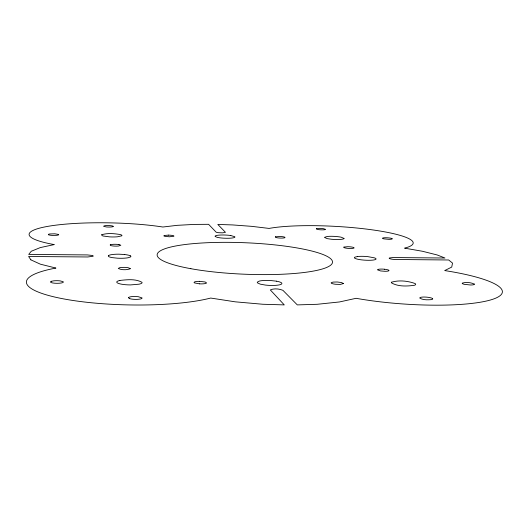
<?xml version="1.0" encoding="UTF-8"?>
<svg xmlns="http://www.w3.org/2000/svg" width="528" height="528" viewBox="0 0 528 528"><rect width="100%" height="100%" fill="white"/><g stroke="black" fill="none" stroke-linecap="round" stroke-linejoin="round"><path stroke-width="0.79" d="M128.654 297.528L128.924 298.294L129.73 298.65M108.524 255.592L108.313 256.12A11.279 2.033 1.2 0 0 112.121 257.611L117.427 258.192A11.306 2.039 1.2 0 0 128.205 257.743L130.746 256.839L130.904 256.311L130.291 255.776M113.15 226.552L113.23 226.36A4.864 0.752 1.3 0 0 111.599 225.806L110.55 225.674A4.864 0.752 1.3 0 0 104.749 225.713L103.514 226.228L106.187 226.921A4.864 0.752 1.3 0 0 112.735 226.73L113.15 226.552M110.682 244.695L110.22 244.913L110.392 245.395A5.372 0.917 1.3 0 0 118.477 246.035L120.839 245.263L119.018 244.596M357.423 256.535L354.691 257.222A10.87 1.881 3.5 0 0 357.654 259.215L359.931 259.644A10.903 1.888 3.5 0 0 368.26 260.297A10.87 1.881 3.5 0 0 374.451 257.862L367.765 256.621A10.87 1.881 3.5 0 0 357.436 256.535M119.849 280.447C127.103 279.655 135.551 278.659 142.085 282.361L141.94 283.028L140.943 283.655L139.148 284.189L130.423 284.922A12.672 2.567 1.2 0 1 118.087 283.272A12.672 2.567 1.2 0 1 119.869 280.46M168.346 235.132L164.294 235.488A5.049 0.818 1.8 0 0 164.828 236.32L169.462 236.788L173.877 236.227A5.049 0.818 1.8 0 0 172.94 235.594L172.029 235.415A5.049 0.818 1.8 0 0 168.333 235.125M199.439 281.332L205.207 281.992L206.501 282.968A6.244 1.261 1.9 0 1 199.538 283.846M124.562 254.503L118.866 254.186A11.306 2.039 1.2 0 0 108.544 255.598M199.518 283.846L194.522 282.916A6.244 1.261 1.9 0 1 199.445 281.338M384.556 269.24L385.961 269.425A5.762 1.049 3.7 0 1 389.024 270.501L388.37 270.989A5.762 1.049 3.7 0 1 384.978 271.293L380.589 270.943L377.553 269.861A5.729 1.043 3.7 0 1 380.252 269.102A5.762 1.049 3.7 0 1 384.542 269.234M276.329 281.16L270.316 280.493A12.362 2.475 2.7 0 0 259.327 281.081L257.235 282.196L257.426 282.85L260.225 284.137L265.571 285.1A12.362 2.475 2.7 0 0 280.652 284.513A12.362 2.475 2.7 0 0 276.349 281.16M230.782 235.541L234.815 236.729A9.966 1.61 2.2 0 1 226.604 238.28L223.978 238.194A9.946 1.604 2.2 0 1 217.239 237.343L215.16 236.498A9.946 1.604 2.2 0 1 223.436 234.986A9.966 1.61 2.2 0 1 230.795 235.541M30.895 259.855L40.366 264.178L55.935 268.066A102.082 20.783 1.2 0 0 62.146 298.617A102.082 20.783 1.2 0 0 210.685 298.056L235.257 301.831L262.786 304.253L284.275 304.9L270.323 289.938C274.085 288.209 279.107 288.757 282.909 290.321L297.31 304.9L317.216 304.293L339.497 301.95L356.083 298.307A98.03 18.889 4 0 0 491.733 299.607A98.03 18.889 4 0 0 444.701 270.58L451.717 267.082L452.536 263.122L448.688 259.987L394.792 259.486A5.425 0.931 3.7 0 1 389.261 258.001L392.911 257.545L444.979 258.014L437.138 254.951L422.492 251.275L404.587 248.153A78.692 12.434 3.1 0 0 374.207 230.129A78.692 12.434 3.1 0 0 269.082 228.419L251.566 226.334L232.564 224.928L217.82 224.433L225.456 232.327L222.605 232.841L218.869 232.716A4.844 0.766 2.2 0 1 216.176 232.208L208.6 224.308L194.324 224.407L177.23 225.331L162.881 227.014A81.946 13.319 1.3 0 0 49.744 226.037A81.946 13.319 1.3 0 0 54.259 244.583L40.339 247.573L31.258 251.255L28.73 254.417L87.278 254.918L92.321 255.473A5.729 1.03 0.9 0 1 93.086 256.258L87.74 256.978L28.618 256.489L30.895 259.855M48.536 234.755L48.352 234.538A5.174 0.832 0.8 0 1 49.843 233.963L54.826 233.805L58.535 234.439A5.188 0.838 0.8 0 1 56.206 235.356L52.252 235.396A5.188 0.838 0.8 0 1 48.556 234.755M129.73 298.65A6.765 1.465 1.2 0 0 137.59 299.35A6.765 1.465 1.2 0 0 142.052 297.931L138.191 296.663L133.043 296.505A6.765 1.465 1.2 0 0 128.667 297.528M392.02 238.583A4.891 0.759 3.5 0 1 388.819 239.342L384.047 238.887A4.871 0.752 3.5 0 1 382.49 238.267A4.891 0.759 3.5 0 1 389.618 237.996A4.871 0.752 3.5 0 1 391.987 238.583M124.483 254.509A11.279 2.033 1.2 0 1 130.211 255.79M110.675 244.695A5.372 0.917 1.3 0 1 113.771 244.299L115.144 244.286A5.372 0.917 1.3 0 1 118.998 244.589M432.353 298.439A6.508 1.32 4.3 0 1 431.165 299.653C427.409 299.878 423.014 300.161 419.76 298.056L419.866 297.719A6.508 1.32 4.3 0 1 424.116 297.033A6.567 1.333 4.3 0 1 432.399 298.445M474.322 284.09L474.289 284.387A6.098 1.135 4.6 0 1 470.488 284.988L464.455 284.348A6.098 1.135 4.6 0 1 462.231 283.411L462.277 283.114C466.092 282.011 470.738 282.361 474.322 284.09M130.218 268.541L130.132 268.838C126.443 270.059 121.79 270.145 118.272 268.468L119.731 267.67L123.823 267.359A6.032 1.155 1.2 0 1 128.146 267.722L130.218 268.541M391.618 282.19L391.34 282.784C397.973 286.737 406.91 286.334 414.421 285.278A12.197 2.343 4 0 0 415.048 283.523C407.728 280.889 399.122 279.952 391.618 282.19M101.759 234.736L102.036 235.6L103.191 236.016L109.705 236.874A10.237 1.657 1.3 0 0 117.434 236.795L121.77 235.831A10.19 1.65 1.3 0 0 120.219 234.557C114.187 233.534 107.666 232.894 101.759 234.736M343.391 283.543L340.322 284.42L335.656 284.275A6.131 1.208 3.4 0 1 331.148 282.843L332.97 282.097L337.286 281.992L341.596 282.586L343.391 283.543M343.952 247.091L343.781 247.302A5.155 0.851 3.3 0 0 348.295 248.398A5.155 0.851 3.3 0 0 353.918 248.081A5.148 0.851 3.3 0 0 353.364 247.401L352.532 247.183A5.155 0.851 3.3 0 0 347.576 246.695L343.952 247.091M344.012 238.432L343.682 238.814A9.821 1.544 3.1 0 1 331.584 239.27L327.195 238.623L324.416 237.376L327.367 236.445A9.821 1.544 3.1 0 1 341.141 237.184L344.012 238.432M316.338 228.677L316.727 229.238L318.41 229.588A4.693 0.706 3 0 0 321.961 229.845L323.096 229.838A4.679 0.706 3 0 0 325.499 229.35L323.228 228.617A4.706 0.713 3 0 0 319.697 228.36L316.338 228.677M275.411 236.808L275.689 237.422A4.924 0.785 2.7 0 0 279.833 238.049L281.127 238.088A4.95 0.792 2.7 0 0 284.922 237.323A4.924 0.785 2.7 0 0 282.777 236.729A4.957 0.792 2.7 0 0 280.361 236.491L275.411 236.808M51.275 281.318L50.648 281.635A6.481 1.307 0.4 0 0 57.017 283.312A6.481 1.307 0.4 0 0 63.155 281.688L60.08 280.883A6.481 1.307 0.4 0 0 53.638 280.856L51.275 281.318M190.859 268.699A87.754 15.734 2.4 0 0 331.663 264.191A87.754 15.734 2.4 0 0 211.979 242.543A87.754 15.734 2.4 0 0 190.859 268.699"/></g></svg>
